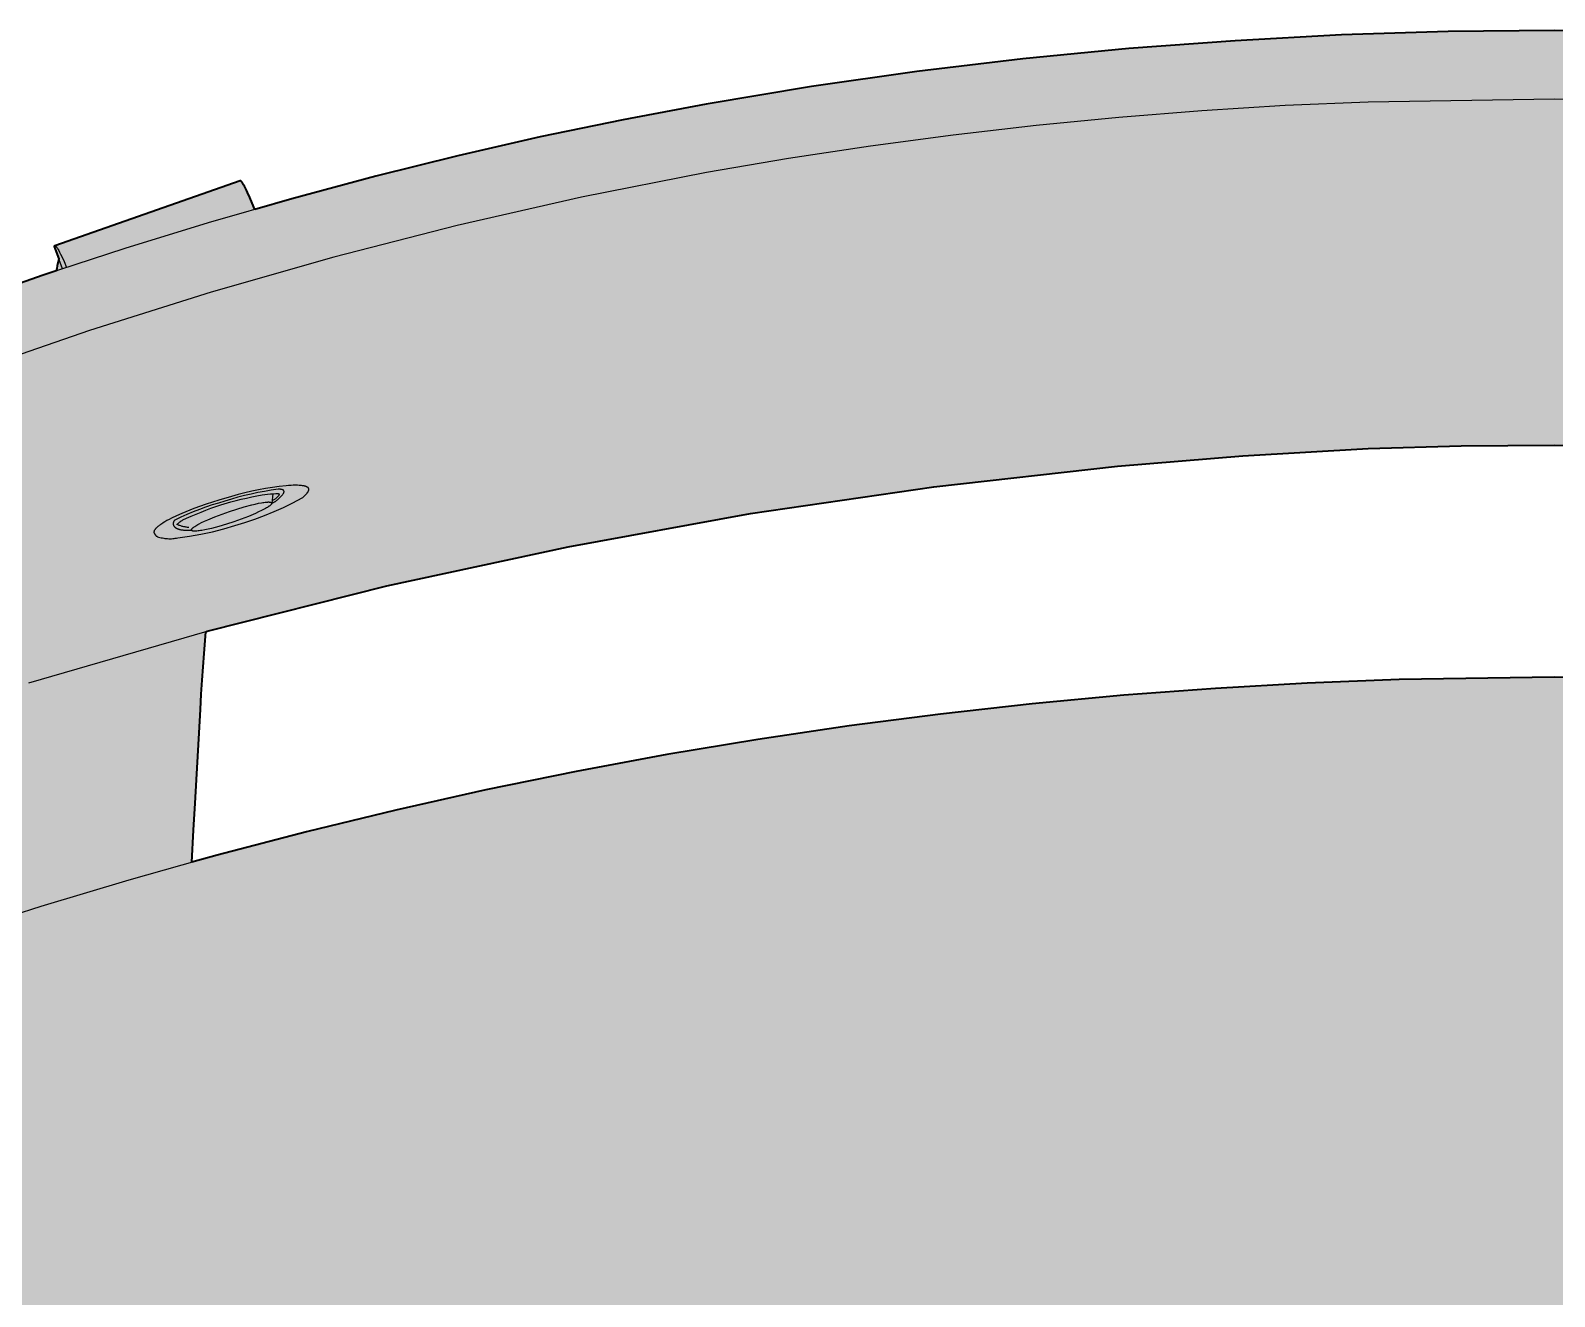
# Model space of a CAD drawing. Header units: millimetres. Extents: x 0 to 1796, y -875 to 809.
# Drawn here: x 260.2 to 407, y -508.7 to -386.8 of the extents above; entities that cross this region are included whole.
import ezdxf

# ---------------------------------------------------------------- set-up
doc = ezdxf.new("R2010")
doc.units = ezdxf.units.MM
doc.layers.add('Blocks', color=7, linetype='Continuous')
doc.layers.add('Blocks$Fill', color=7, linetype='Continuous', true_color=0xffffff)
doc.layers.add('Blocks$Inner', color=7, linetype='Continuous', lineweight=25, true_color=0x007f00)
doc.layers.add('Blocks$Outline', color=7, linetype='Continuous', lineweight=35, true_color=0xff3f3f)

# ---------------------------------------------------------------- blocks, each defined once
blk = doc.blocks.new('Result Dining Chair Top')
at = {"layer": 'Blocks$Fill'}
h = blk.add_hatch(color=256, dxfattribs=at)
h.paths.add_polyline_path([(141.7, 286.19), (141.67, 286.27), (141.63, 286.35), (141.6, 286.42), (141.56, 286.5), (141.52, 286.58), (141.47, 286.65), (141.42, 286.72), (141.38, 286.8), (141.32, 286.87), (141.27, 286.94), (141.22, 287.01), (141.16, 287.08), (141.1, 287.15), (141.04, 287.21), (140.98, 287.28), (140.91, 287.34), (140.83, 287.42), (140.75, 287.5), (140.67, 287.57), (140.59, 287.64), (140.5, 287.7), (140.46, 287.73), (140.42, 287.76), (140.38, 287.79), (140.33, 287.82), (140.29, 287.84), (140.25, 287.87), (140.2, 287.89), (140.16, 287.91), (140.11, 287.94), (140.06, 287.96), (140.01, 287.98), (139.96, 288), (139.91, 288.01), (139.86, 288.03), (139.81, 288.05), (139.76, 288.06), (139.7, 288.07), (139.65, 288.09), (139.6, 288.1), (139.55, 288.11), (139.49, 288.12), (139.44, 288.12), (139.36, 288.15), (139.27, 288.17), (139.18, 288.2), (139.09, 288.22), (139, 288.23), (138.91, 288.25), (138.82, 288.27), (138.73, 288.28), (138.64, 288.29), (138.55, 288.3), (138.46, 288.31), (138.37, 288.31), (138.28, 288.32), (138.19, 288.32), (138.1, 288.32), (125.49, 288.32), (125.38, 288.31), (125.27, 288.31), (125.16, 288.3), (125.05, 288.28), (124.83, 288.26), (124.69, 288.23), (124.62, 288.22), (124.55, 288.21), (124.48, 288.19), (124.41, 288.18), (124.34, 288.16), (124.27, 288.14), (124.2, 288.12), (124.13, 288.09), (124.06, 288.07), (123.99, 288.05), (123.93, 288.02), (123.86, 287.99), (123.79, 287.97), (123.73, 287.94), (123.65, 287.9), (123.57, 287.86), (123.5, 287.82), (123.42, 287.77), (123.33, 287.72), (123.24, 287.66), (123.2, 287.63), (123.16, 287.6), (123.12, 287.57), (123.07, 287.54), (123.02, 287.49), (122.96, 287.44), (122.9, 287.39), (122.85, 287.33), (122.8, 287.28), (122.74, 287.22), (122.69, 287.16), (122.64, 287.1), (122.6, 287.04), (122.55, 286.98), (122.51, 286.92), (122.46, 286.85), (122.42, 286.79), (122.38, 286.72), (122.35, 286.66), (122.26, 286.49), (122.21, 286.4), (122.17, 286.3), (122.13, 286.21), (122.1, 286.12), (122.06, 286.03), (122.04, 285.94), (122.01, 285.84), (121.99, 285.75), (121.97, 285.65), (121.95, 285.56), (121.94, 285.46), (121.92, 285.36), (121.91, 285.27), (121.89, 285.07), (121.88, 284.88), (121.87, 284.7), (121.87, 284.52), (121.87, 284.36), (121.88, 284.26), (122.18, 269.21), (122.18, 269.12), (122.18, 269.03), (122.18, 268.94), (122.18, 268.86), (122.18, 268.77), (122.19, 268.68), (122.2, 268.59), (122.21, 268.5), (122.22, 268.41), (122.23, 268.33), (122.25, 268.24), (122.27, 268.15), (122.28, 268.06), (122.31, 267.97), (122.33, 267.89), (122.35, 267.8), (122.38, 267.72), (122.4, 267.63), (122.43, 267.55), (122.46, 267.46), (122.5, 267.38), (122.53, 267.29), (122.57, 267.21), (122.6, 267.13), (122.64, 267.05), (122.68, 266.97), (122.72, 266.89), (122.77, 266.82), (122.81, 266.74), (122.86, 266.67), (122.9, 266.59), (122.99, 266.47), (126.92, 261.75), (126.96, 261.69), (126.99, 261.65), (127.02, 261.61), (127.05, 261.57), (127.08, 261.53), (127.11, 261.49), (127.14, 261.45), (127.17, 261.42), (127.2, 261.38), (127.24, 261.35), (127.27, 261.32), (127.3, 261.28), (127.34, 261.25), (127.37, 261.22), (127.41, 261.2), (127.44, 261.17), (127.48, 261.15), (127.51, 261.12), (127.55, 261.1), (127.57, 261.09), (127.59, 261.08), (127.6, 261.07), (127.62, 261.06), (127.64, 261.05), (127.66, 261.05), (127.68, 261.04), (127.69, 261.03), (127.74, 261.01), (127.78, 260.98), (127.83, 260.96), (127.87, 260.94), (127.92, 260.91), (127.96, 260.9), (128.01, 260.88), (128.05, 260.86), (128.09, 260.85), (128.13, 260.84), (128.17, 260.82), (128.22, 260.81), (128.26, 260.8), (128.31, 260.79), (128.36, 260.78), (128.41, 260.77), (128.46, 260.76), (128.51, 260.76), (128.56, 260.75), (128.61, 260.75), (128.67, 260.75), (128.92, 260.75), (129.72, 258.11), (128.36, 256.82), (128.02, 256.47), (127.68, 256.1), (127.36, 255.72), (127.05, 255.33), (126.75, 254.93), (126.47, 254.52), (126.19, 254.1), (125.93, 253.68), (123.79, 249.62), (122.66, 247.37), (121.59, 245.14), (120.55, 242.83), (119.49, 240.34), (118.43, 237.68), (117.9, 236.2), (117.69, 235.55), (117.49, 234.9), (117.31, 234.24), (117.14, 233.57), (117, 232.91), (116.86, 232.23), (116.75, 231.56), (116.69, 231.08), (116.65, 230.62), (116.63, 230.4), (116.62, 230.19), (116.61, 229.98), (116.61, 229.77), (116.63, 226.36), (116.64, 226.26), (116.66, 226.17), (116.68, 226.07), (116.7, 225.97), (116.73, 225.88), (116.76, 225.78), (116.79, 225.69), (116.83, 225.6), (116.87, 225.51), (116.91, 225.42), (116.96, 225.33), (117.01, 225.25), (117.06, 225.16), (117.11, 225.08), (117.17, 225), (117.23, 224.92), (117.29, 224.84), (117.36, 224.77), (117.43, 224.7), (117.5, 224.63), (117.58, 224.56), (117.65, 224.49), (117.73, 224.43), (117.81, 224.37), (117.9, 224.31), (117.98, 224.25), (118.03, 224.22), (118.09, 224.19), (118.14, 224.16), (118.19, 224.13), (118.24, 224.11), (118.3, 224.08), (118.35, 224.06), (118.4, 224.03), (118.5, 223.99), (118.6, 223.96), (118.7, 223.92), (118.8, 223.89), (118.88, 223.87), (118.97, 223.85), (119.05, 223.83), (119.13, 223.81), (119.21, 223.8), (119.29, 223.79), (119.37, 223.77), (119.45, 223.76), (119.5, 223.76), (119.56, 223.75), (119.62, 223.75), (119.68, 223.75), (119.73, 223.75), (119.78, 223.75), (119.84, 223.75), (119.89, 223.75), (119.95, 223.76), (120, 223.76), (120.1, 223.78), (120.21, 223.79), (120.31, 223.81), (121.04, 223.95), (121.15, 223.96), (121.25, 223.98), (121.36, 223.99), (121.55, 224), (121.79, 224.02), (122.04, 224.06), (122.31, 224.1), (122.59, 224.15), (123.22, 224.28), (123.91, 224.45), (124.66, 224.64), (125.47, 224.87), (127.26, 225.42), (129.26, 226.07), (138.46, 229.36), (145.08, 207.54), (143.66, 206.76), (142.42, 206.04), (141.19, 205.27), (139.98, 204.47), (138.78, 203.64), (137.6, 202.77), (136.45, 201.86), (135.31, 200.92), (134.19, 199.95), (133.1, 198.95), (132.04, 197.91), (131, 196.84), (129.99, 195.75), (129.01, 194.62), (128.06, 193.47), (127.14, 192.29), (126.25, 191.09), (125.4, 189.86), (124.58, 188.61), (123.79, 187.35), (123.05, 186.06), (122.33, 184.75), (121.66, 183.43), (121.03, 182.1), (120.43, 180.75), (119.87, 179.39), (119.35, 178.02), (118.87, 176.64), (118.42, 175.26), (118.02, 173.87), (117.65, 172.48), (117.32, 171.09), (113.44, 153.16), (112.37, 147), (111.49, 140.8), (110.81, 134.58), (105.6, 74.83), (104.37, 47.11), (102.79, -79.86), (103.38, -100.13), (104.08, -125.7), (104.16, -126.67), (104.44, -129.34), (104.68, -131.02), (104.96, -132.7), (105.29, -134.38), (105.57, -135.59), (105.89, -136.8), (106.25, -138), (106.65, -139.18), (107.1, -140.35), (107.58, -141.5), (108.1, -142.63), (108.67, -143.75), (109.24, -144.75), (109.84, -145.75), (110.48, -146.72), (111.16, -147.67), (111.86, -148.61), (112.6, -149.52), (113.37, -150.41), (114.17, -151.27), (115, -152.1), (115.86, -152.91), (116.74, -153.68), (117.64, -154.43), (118.57, -155.14), (119.52, -155.82), (120.49, -156.46), (121.47, -157.07), (122.53, -157.7), (122.73, -157.82), (122.83, -157.87), (122.94, -157.92), (123.04, -157.97), (123.15, -158.01), (124.18, -158.54), (125.22, -159.05), (126.28, -159.54), (127.35, -160), (128.43, -160.43), (129.51, -160.84), (130.61, -161.23), (131.71, -161.59), (136.32, -162.98), (140.96, -164.21), (145.65, -165.3), (150.36, -166.24), (155.11, -167.03), (173.81, -169.67), (193.89, -172.08), (224.53, -174.99), (255.25, -177.07), (303.54, -179.08), (304.73, -179.1), (331.35, -179.44), (351.18, -179.23), (359.17, -179.08), (427.96, -175.77), (458.62, -173.14), (488.9, -169.67), (507.6, -167.03), (512.34, -166.24), (517.06, -165.3), (521.74, -164.21), (526.39, -162.98), (531, -161.59), (532.1, -161.23), (533.19, -160.84), (534.28, -160.43), (535.36, -160), (536.43, -159.54), (537.48, -159.05), (538.53, -158.54), (539.56, -158.01), (539.67, -157.97), (539.77, -157.92), (539.88, -157.87), (539.98, -157.82), (540.18, -157.7), (540.38, -157.59), (542.22, -156.46), (543.19, -155.82), (544.14, -155.14), (545.06, -154.43), (545.97, -153.68), (546.85, -152.91), (547.71, -152.1), (548.54, -151.27), (549.34, -150.41), (550.11, -149.52), (550.85, -148.61), (551.55, -147.67), (552.23, -146.72), (552.87, -145.75), (553.47, -144.75), (554.04, -143.75), (554.6, -142.63), (555.13, -141.5), (555.61, -140.35), (556.06, -139.18), (556.46, -138), (556.82, -136.8), (557.14, -135.59), (557.42, -134.38), (557.75, -132.7), (558.03, -131.02), (558.26, -129.34), (558.46, -127.63), (558.63, -125.7), (558.68, -124.74), (559.92, -79.86), (558.34, 47.11), (557.11, 74.83), (555.08, 100.81), (551.22, 140.8), (550.34, 147), (549.27, 153.16), (548.01, 159.29), (545.06, 172.48), (544.69, 173.87), (544.29, 175.26), (543.84, 176.64), (543.36, 178.02), (542.84, 179.39), (542.28, 180.75), (541.68, 182.1), (541.05, 183.43), (540.37, 184.75), (539.66, 186.06), (538.91, 187.35), (538.13, 188.61), (537.31, 189.86), (536.46, 191.09), (535.57, 192.29), (534.65, 193.47), (533.7, 194.62), (532.72, 195.75), (531.71, 196.84), (530.67, 197.91), (529.61, 198.95), (528.51, 199.95), (527.4, 200.92), (526.26, 201.86), (525.1, 202.77), (523.93, 203.64), (522.73, 204.47), (521.52, 205.27), (520.29, 206.04), (519.05, 206.76), (517.61, 207.55), (524.25, 229.36), (535.45, 225.42), (537.24, 224.87), (538.05, 224.64), (538.8, 224.45), (539.49, 224.28), (540.11, 224.15), (540.4, 224.1), (540.67, 224.06), (540.92, 224.02), (541.16, 224), (541.27, 223.99), (541.35, 223.99), (541.56, 223.96), (541.67, 223.95), (541.77, 223.93), (542.5, 223.79), (542.6, 223.78), (542.71, 223.76), (542.76, 223.76), (542.82, 223.75), (542.87, 223.75), (542.92, 223.75), (542.98, 223.75), (543.03, 223.75), (543.09, 223.75), (543.15, 223.75), (543.2, 223.76), (543.26, 223.76), (543.34, 223.77), (543.42, 223.79), (543.5, 223.8), (543.58, 223.81), (543.66, 223.83), (543.74, 223.85), (543.83, 223.87), (543.91, 223.89), (544.01, 223.92), (544.11, 223.96), (544.21, 223.99), (544.31, 224.03), (544.36, 224.06), (544.41, 224.08), (544.46, 224.11), (544.52, 224.13), (544.57, 224.16), (544.62, 224.19), (544.67, 224.22), (544.73, 224.25), (544.81, 224.31), (544.89, 224.37), (544.98, 224.43), (545.06, 224.49), (545.13, 224.56), (545.21, 224.63), (545.28, 224.7), (545.35, 224.77), (545.41, 224.84), (545.48, 224.92), (545.54, 225), (545.59, 225.08), (545.65, 225.16), (545.7, 225.25), (545.75, 225.33), (545.79, 225.42), (545.84, 225.51), (545.88, 225.6), (545.91, 225.69), (545.95, 225.78), (545.98, 225.88), (546, 225.97), (546.03, 226.07), (546.05, 226.17), (546.06, 226.26), (546.08, 226.36), (546.1, 229.77), (546.1, 229.98), (546.09, 230.19), (546.08, 230.4), (546.06, 230.62), (546.02, 231.08), (545.96, 231.56), (545.84, 232.23), (545.71, 232.91), (545.56, 233.57), (545.4, 234.24), (545.22, 234.9), (545.02, 235.55), (544.81, 236.2), (544.28, 237.68), (543.95, 238.54), (542.16, 242.83), (541.12, 245.14), (540.04, 247.37), (538.91, 249.62), (536.78, 253.68), (536.52, 254.1), (536.24, 254.52), (535.96, 254.93), (535.66, 255.33), (535.35, 255.72), (535.02, 256.1), (534.69, 256.47), (534.35, 256.82), (533.43, 257.71), (532.99, 258.11), (533.79, 260.75), (534.09, 260.75), (534.15, 260.75), (534.2, 260.76), (534.25, 260.76), (534.3, 260.77), (534.35, 260.78), (534.4, 260.79), (534.45, 260.8), (534.49, 260.81), (534.54, 260.82), (534.58, 260.84), (534.62, 260.85), (534.66, 260.86), (534.7, 260.88), (534.74, 260.9), (534.79, 260.91), (534.84, 260.94), (534.88, 260.96), (534.93, 260.98), (534.97, 261.01), (535.01, 261.03), (535.03, 261.04), (535.05, 261.05), (535.07, 261.05), (535.09, 261.06), (535.1, 261.07), (535.12, 261.08), (535.14, 261.09), (535.16, 261.1), (535.19, 261.12), (535.23, 261.15), (535.27, 261.17), (535.3, 261.2), (535.34, 261.22), (535.37, 261.25), (535.4, 261.28), (535.44, 261.32), (535.47, 261.35), (535.5, 261.38), (535.54, 261.42), (535.57, 261.45), (535.6, 261.49), (535.63, 261.53), (535.66, 261.57), (535.69, 261.61), (535.72, 261.65), (535.75, 261.69), (535.77, 261.73), (535.79, 261.75), (539.72, 266.47), (539.8, 266.59), (539.85, 266.67), (539.9, 266.74), (539.94, 266.82), (539.98, 266.89), (540.03, 266.97), (540.07, 267.05), (540.11, 267.13), (540.14, 267.21), (540.18, 267.29), (540.21, 267.38), (540.24, 267.46), (540.28, 267.55), (540.3, 267.63), (540.33, 267.72), (540.36, 267.8), (540.38, 267.89), (540.4, 267.97), (540.42, 268.06), (540.44, 268.15), (540.46, 268.24), (540.48, 268.33), (540.49, 268.41), (540.5, 268.5), (540.51, 268.59), (540.52, 268.68), (540.52, 268.77), (540.53, 268.86), (540.53, 268.94), (540.53, 269.03), (540.53, 269.12), (540.53, 269.21), (540.83, 284.21), (540.83, 284.3), (540.84, 284.36), (540.83, 284.7), (540.83, 284.88), (540.82, 285.07), (540.8, 285.27), (540.79, 285.36), (540.77, 285.46), (540.76, 285.56), (540.74, 285.65), (540.72, 285.75), (540.7, 285.84), (540.67, 285.94), (540.64, 286.03), (540.61, 286.12), (540.58, 286.21), (540.54, 286.3), (540.5, 286.4), (540.45, 286.49), (540.36, 286.66), (540.33, 286.72), (540.29, 286.79), (540.25, 286.85), (540.2, 286.92), (540.16, 286.98), (540.11, 287.04), (540.06, 287.1), (540.02, 287.16), (539.96, 287.22), (539.91, 287.28), (539.86, 287.33), (539.81, 287.39), (539.75, 287.44), (539.69, 287.49), (539.63, 287.54), (539.59, 287.57), (539.55, 287.6), (539.51, 287.63), (539.47, 287.66), (539.38, 287.72), (539.29, 287.77), (539.21, 287.82), (539.14, 287.86), (539.06, 287.9), (538.98, 287.94), (538.91, 287.97), (538.85, 287.99), (538.78, 288.02), (538.71, 288.05), (538.65, 288.07), (538.58, 288.09), (538.51, 288.12), (538.44, 288.14), (538.37, 288.16), (538.3, 288.18), (538.23, 288.19), (538.16, 288.21), (538.09, 288.22), (538.02, 288.23), (537.88, 288.26), (537.65, 288.28), (537.55, 288.3), (537.44, 288.31), (537.33, 288.31), (537.22, 288.32), (537.11, 288.32), (524.52, 288.32), (524.43, 288.32), (524.34, 288.31), (524.25, 288.31), (524.16, 288.3), (524.07, 288.29), (523.98, 288.28), (523.89, 288.27), (523.8, 288.25), (523.71, 288.23), (523.62, 288.22), (523.53, 288.2), (523.44, 288.17), (523.35, 288.15), (523.27, 288.12), (523.21, 288.12), (523.16, 288.11), (523.11, 288.1), (523.06, 288.09), (523.01, 288.07), (522.95, 288.06), (522.9, 288.05), (522.85, 288.03), (522.8, 288.01), (522.75, 288), (522.7, 287.98), (522.65, 287.96), (522.6, 287.94), (522.55, 287.91), (522.51, 287.89), (522.46, 287.87), (522.42, 287.84), (522.37, 287.82), (522.33, 287.79), (522.29, 287.76), (522.25, 287.73), (522.21, 287.7), (522.12, 287.64), (522.04, 287.57), (521.96, 287.5), (521.88, 287.42), (521.79, 287.34), (521.73, 287.28), (521.67, 287.21), (521.61, 287.15), (521.55, 287.08), (521.49, 287.01), (521.44, 286.94), (521.39, 286.87), (521.33, 286.8), (521.28, 286.72), (521.24, 286.65), (521.19, 286.58), (521.15, 286.5), (521.11, 286.42), (521.07, 286.35), (521.04, 286.27), (521.02, 286.23), (521.01, 286.19), (520.98, 286.11), (520.96, 286.06), (520.94, 286.02), (520.92, 285.97), (520.91, 285.92), (520.89, 285.88), (520.87, 285.79), (520.85, 285.7), (520.83, 285.61), (520.71, 284.93), (520.68, 284.73), (520.67, 284.66), (519.83, 273.58), (519.83, 273.28), (519.82, 269.71), (518.99, 267.78), (515.38, 269.69), (513.09, 270.82), (510.77, 271.88), (508.43, 272.89), (500.67, 276.09), (492.86, 279.14), (484.99, 282.05), (484.92, 282.07), (484.8, 282.55), (484.76, 282.69), (484.72, 282.82), (484.68, 282.94), (484.66, 283), (484.63, 283.05), (484.61, 283.1), (484.59, 283.15), (484.57, 283.19), (484.55, 283.23), (484.53, 283.27), (484.52, 283.29), (484.51, 283.3), (484.5, 283.32), (484.49, 283.34), (484.48, 283.35), (484.46, 283.37), (484.45, 283.38), (484.44, 283.39), (484.43, 283.4), (484.42, 283.41), (484.42, 283.42), (484.41, 283.42), (484.41, 283.43), (484.4, 283.43), (484.4, 283.44), (484.39, 283.44), (484.38, 283.45), (484.38, 283.45), (484.37, 283.45), (484.37, 283.46), (484.36, 283.46), (484.36, 283.46), (484.35, 283.47), (484.35, 283.47), (484.34, 283.47), (484.34, 283.47), (484.33, 283.48), (484.33, 283.48), (484.32, 283.48), (484.32, 283.48), (484.31, 283.48), (484.3, 283.48), (484.3, 283.48), (484.29, 283.49), (484.29, 283.49), (484.29, 283.49), (484.28, 283.49), (484.28, 283.49), (484.28, 283.49), (484.28, 283.49), (484.27, 283.49), (484.27, 283.49), (484.27, 283.49), (484.26, 283.49), (484.26, 283.49), (484.26, 283.49), (484.25, 283.49), (482.25, 283.48), (481.26, 283.35), (475.71, 285.25), (475.46, 286.41), (475.89, 287.6), (475.89, 287.6), (475.89, 287.61), (475.89, 287.62), (475.89, 287.62), (475.88, 287.63), (475.88, 287.64), (475.88, 287.64), (475.88, 287.65), (475.88, 287.65), (475.88, 287.65), (475.88, 287.65), (475.88, 287.66), (475.87, 287.66), (475.87, 287.66), (475.87, 287.66), (475.87, 287.67), (475.87, 287.67), (475.87, 287.67), (475.87, 287.67), (475.87, 287.67), (475.86, 287.68), (475.86, 287.68), (475.86, 287.68), (475.86, 287.68), (475.86, 287.68), (475.86, 287.68), (475.85, 287.68), (475.85, 287.69), (475.85, 287.69), (475.85, 287.69), (475.85, 287.69), (475.85, 287.69), (475.84, 287.69), (475.84, 287.69), (475.84, 287.69), (475.84, 287.69), (457.98, 293.94), (457.98, 293.94), (457.97, 293.95), (457.97, 293.95), (457.97, 293.95), (457.97, 293.95), (457.97, 293.95), (457.96, 293.95), (457.96, 293.95), (457.96, 293.94), (457.96, 293.94), (457.96, 293.94), (457.95, 293.94), (457.95, 293.94), (457.95, 293.94), (457.95, 293.94), (457.94, 293.94), (457.94, 293.94), (457.94, 293.94), (457.94, 293.94), (457.93, 293.94), (457.93, 293.93), (457.93, 293.93), (457.93, 293.93), (457.92, 293.93), (457.92, 293.93), (457.92, 293.93), (457.91, 293.92), (457.91, 293.92), (457.9, 293.91), (457.9, 293.91), (457.89, 293.9), (457.88, 293.9), (457.88, 293.89), (457.87, 293.88), (457.86, 293.88), (457.85, 293.86), (457.84, 293.85), (457.82, 293.83), (457.81, 293.81), (457.79, 293.79), (457.76, 293.74), (457.72, 293.69), (457.69, 293.63), (457.65, 293.56), (457.56, 293.41), (457.47, 293.23), (457.37, 293.04), (457.27, 292.82), (457.05, 292.33), (456.82, 291.79), (456.58, 291.19), (444.91, 294.38), (437.01, 296.34), (429.07, 298.16), (421.09, 299.82), (413.09, 301.33), (402.95, 303.02), (392.78, 304.47), (382.58, 305.69), (372.36, 306.68), (362.13, 307.44), (351.88, 307.99), (341.62, 308.31), (331.35, 308.42), (321.09, 308.31), (310.83, 307.99), (300.58, 307.44), (290.34, 306.68), (280.12, 305.69), (269.93, 304.47), (259.76, 303.02), (249.62, 301.33), (241.62, 299.82), (233.64, 298.16), (225.7, 296.34), (217.8, 294.38), (209.7, 292.21), (206.13, 291.19), (205.66, 292.33), (205.44, 292.82), (205.34, 293.04), (205.24, 293.23), (205.15, 293.41), (205.06, 293.56), (205.02, 293.63), (204.99, 293.69), (204.95, 293.74), (204.92, 293.79), (204.9, 293.81), (204.89, 293.83), (204.87, 293.85), (204.86, 293.86), (204.85, 293.88), (204.84, 293.88), (204.83, 293.89), (204.83, 293.9), (204.82, 293.9), (204.81, 293.91), (204.81, 293.91), (204.8, 293.92), (204.8, 293.92), (204.79, 293.93), (204.79, 293.93), (204.79, 293.93), (204.78, 293.93), (204.78, 293.93), (204.78, 293.93), (204.77, 293.94), (204.77, 293.94), (204.77, 293.94), (204.77, 293.94), (204.76, 293.94), (204.76, 293.94), (204.76, 293.94), (204.76, 293.94), (204.76, 293.94), (204.75, 293.94), (204.75, 293.94), (204.75, 293.94), (204.75, 293.95), (204.74, 293.95), (204.74, 293.95), (204.74, 293.95), (204.74, 293.95), (204.74, 293.95), (204.73, 293.95), (204.73, 293.94), (204.73, 293.94), (186.87, 287.69), (186.87, 287.69), (186.87, 287.69), (186.86, 287.69), (186.86, 287.69), (186.86, 287.69), (186.86, 287.69), (186.86, 287.69), (186.86, 287.69), (186.85, 287.68), (186.85, 287.68), (186.85, 287.68), (186.85, 287.68), (186.85, 287.68), (186.85, 287.68), (186.84, 287.68), (186.84, 287.67), (186.84, 287.67), (186.84, 287.67), (186.84, 287.67), (186.84, 287.67), (186.84, 287.66), (186.84, 287.66), (186.83, 287.66), (186.83, 287.66), (186.83, 287.65), (186.83, 287.65), (186.83, 287.65), (186.83, 287.65), (186.83, 287.64), (186.83, 287.64), (186.82, 287.63), (186.82, 287.62), (186.82, 287.62), (186.82, 287.61), (186.82, 287.6), (186.82, 287.6), (187.25, 286.41), (187, 285.26), (181.44, 283.35), (180.46, 283.48), (178.46, 283.49), (178.45, 283.49), (178.45, 283.49), (178.44, 283.49), (178.44, 283.49), (178.44, 283.49), (178.44, 283.49), (178.43, 283.49), (178.43, 283.49), (178.43, 283.49), (178.43, 283.49), (178.42, 283.49), (178.42, 283.49), (178.41, 283.49), (178.41, 283.48), (178.4, 283.48), (178.4, 283.48), (178.39, 283.48), (178.39, 283.48), (178.38, 283.48), (178.38, 283.48), (178.37, 283.47), (178.37, 283.47), (178.36, 283.47), (178.36, 283.47), (178.35, 283.46), (178.35, 283.46), (178.34, 283.46), (178.33, 283.45), (178.33, 283.45), (178.32, 283.45), (178.32, 283.44), (178.31, 283.44), (178.31, 283.43), (178.3, 283.43), (178.3, 283.42), (178.29, 283.42), (178.29, 283.41), (178.28, 283.4), (178.27, 283.39), (178.25, 283.38), (178.24, 283.37), (178.23, 283.35), (178.22, 283.34), (178.21, 283.32), (178.2, 283.3), (178.19, 283.29), (178.18, 283.27), (178.16, 283.23), (178.14, 283.19), (178.12, 283.15), (178.1, 283.1), (178.07, 283.05), (178.05, 283), (178.03, 282.94), (177.99, 282.82), (177.95, 282.69), (177.91, 282.55), (177.86, 282.39), (177.79, 282.07), (169.85, 279.14), (162.03, 276.09), (154.28, 272.89), (151.94, 271.88), (149.62, 270.82), (147.33, 269.69), (145.07, 268.52), (143.72, 267.78), (142.88, 269.71), (142.88, 273.43), (142.87, 273.58), (142.04, 284.66), (142, 284.93), (141.88, 285.61), (141.86, 285.7), (141.84, 285.79), (141.81, 285.88), (141.8, 285.92), (141.79, 285.97), (141.77, 286.02), (141.75, 286.06), (141.73, 286.11), (141.71, 286.16)], flags=0)
h.paths.add_polyline_path([(489.61, 241.9), (505.45, 236.36), (497.16, 217.11), (491.43, 219.3)], flags=0)
h.paths.add_polyline_path([(173.1, 241.9), (171.28, 219.3), (165.55, 217.11), (157.26, 236.36)], flags=0)
h.paths.add_polyline_path([(201.41, 250.5), (218.87, 254.91), (236.34, 258.69), (253.91, 261.88), (271.56, 264.46), (289.26, 266.44), (301.31, 267.43), (313.39, 268.15), (322.37, 268.4), (331.35, 268.48), (340.34, 268.4), (349.32, 268.15), (361.39, 267.43), (373.45, 266.44), (391.15, 264.46), (408.8, 261.88), (426.37, 258.69), (443.84, 254.91), (461.17, 250.54), (461.3, 250.5), (461.77, 243.76), (462.64, 228.29), (451.6, 231.23), (442.97, 233.32), (434.3, 235.26), (425.6, 237.04), (416.87, 238.66), (408.1, 240.12), (399.31, 241.43), (390.51, 242.57), (381.69, 243.56), (372.85, 244.38), (364.02, 245.04), (355.18, 245.55), (346.34, 245.89), (331.35, 246.11), (316.37, 245.89), (307.53, 245.55), (298.69, 245.04), (289.85, 244.38), (281.02, 243.56), (272.2, 242.57), (263.39, 241.43), (254.61, 240.12), (245.84, 238.66), (237.11, 237.04), (228.4, 235.26), (219.74, 233.32), (211.11, 231.23), (202.53, 228.98), (200.06, 228.29), (200.97, 244.47)], flags=0)
at = {"layer": 'Blocks$Inner'}
for points in [[(341.62, 308.31), (331.35, 308.42), (321.09, 308.31), (310.83, 307.99), (300.58, 307.44), (290.34, 306.68), (280.12, 305.69), (269.93, 304.47), (259.76, 303.02), (249.62, 301.33), (241.62, 299.82), (233.64, 298.16), (225.7, 296.34), (217.8, 294.38), (209.7, 292.21), (201.64, 289.9), (193.62, 287.43), (185.65, 284.81), (177.72, 282.05)], [(184.38, 245.58), (201.54, 250.54), (218.87, 254.91), (236.34, 258.69), (253.91, 261.88), (271.56, 264.46), (289.26, 266.44), (301.31, 267.43), (313.39, 268.15), (322.37, 268.4), (331.35, 268.48), (340.34, 268.4)], [(349.31, 301.53), (331.35, 301.79), (313.4, 301.53), (305.39, 301.18), (297.38, 300.69), (289.38, 300.05), (281.4, 299.27), (273.42, 298.35), (265.47, 297.29), (257.54, 296.08), (249.64, 294.73), (237.61, 292.35), (225.64, 289.64), (213.74, 286.59), (201.92, 283.22), (190.2, 279.51), (178.59, 275.49)], [(206.13, 291.19), (205.89, 291.79), (205.66, 292.33), (205.44, 292.82), (205.34, 293.04), (205.24, 293.23), (205.15, 293.41), (205.06, 293.56), (205.02, 293.63), (204.99, 293.69), (204.95, 293.74), (204.92, 293.79), (204.9, 293.81), (204.89, 293.83), (204.87, 293.85), (204.86, 293.86), (204.85, 293.88), (204.84, 293.88), (204.83, 293.89), (204.83, 293.9), (204.82, 293.9), (204.81, 293.91), (204.81, 293.91), (204.8, 293.92), (204.8, 293.92), (204.79, 293.93), (204.79, 293.93), (204.79, 293.93), (204.78, 293.93), (204.78, 293.93), (204.78, 293.93), (204.77, 293.94), (204.77, 293.94), (204.77, 293.94), (204.77, 293.94), (204.76, 293.94), (204.76, 293.94), (204.76, 293.94), (204.76, 293.94), (204.76, 293.94), (204.75, 293.94), (204.75, 293.94), (204.75, 293.94), (204.75, 293.95), (204.74, 293.95), (204.74, 293.95), (204.74, 293.95), (204.74, 293.95), (204.74, 293.95), (204.73, 293.95), (204.73, 293.94), (204.73, 293.94), (186.87, 287.69)], [(187.6, 285.47), (186.82, 287.6), (186.82, 287.6), (186.82, 287.61), (186.82, 287.62), (186.82, 287.62), (186.82, 287.63), (186.83, 287.64), (186.83, 287.64), (186.83, 287.65), (186.83, 287.65), (186.83, 287.65), (186.83, 287.65), (186.83, 287.66), (186.83, 287.66), (186.84, 287.66), (186.84, 287.66), (186.84, 287.67), (186.84, 287.67), (186.84, 287.67), (186.84, 287.67), (186.84, 287.67), (186.84, 287.68), (186.85, 287.68), (186.85, 287.68), (186.85, 287.68), (186.85, 287.68), (186.85, 287.68), (186.85, 287.68), (186.86, 287.69), (186.86, 287.69), (186.86, 287.69), (186.86, 287.69), (186.86, 287.69), (186.86, 287.69), (186.87, 287.69), (186.87, 287.69), (186.87, 287.69), (186.87, 287.69), (186.87, 287.69), (186.88, 287.69), (186.88, 287.69), (186.88, 287.69), (186.88, 287.69), (186.88, 287.69), (186.89, 287.69), (186.89, 287.69), (186.89, 287.69), (186.89, 287.69), (186.9, 287.69), (186.9, 287.69), (186.9, 287.69), (186.9, 287.69), (186.91, 287.69), (186.91, 287.69), (186.91, 287.69), (186.91, 287.68), (186.92, 287.68), (186.92, 287.68), (186.92, 287.68), (186.92, 287.68), (186.93, 287.68), (186.93, 287.67), (186.94, 287.67), (186.94, 287.67), (186.95, 287.66), (186.95, 287.66), (186.96, 287.65), (186.97, 287.64), (186.97, 287.64), (186.98, 287.63), (186.99, 287.62), (187.01, 287.6), (187.02, 287.58), (187.04, 287.56), (187.05, 287.54), (187.09, 287.49), (187.12, 287.44), (187.16, 287.37), (187.2, 287.31), (187.25, 287.23), (187.34, 287.06), (187.43, 286.87), (187.54, 286.65), (187.76, 286.16), (188, 285.6)], [(187, 285.25), (187.06, 285.5), (187.11, 285.74), (187.25, 286.41)], [(198.73, 259.53), (199.84, 259.69), (200.95, 259.89), (202.06, 260.13), (203.15, 260.41), (204.23, 260.72), (205.19, 261.01), (206.14, 261.33), (207.08, 261.69), (208, 262.07), (208.91, 262.48), (209.81, 262.92), (210.7, 263.39), (210.76, 263.44), (210.86, 263.52), (210.91, 263.57), (210.97, 263.63), (211.03, 263.68), (211.09, 263.75), (211.12, 263.78), (211.15, 263.81), (211.17, 263.84), (211.2, 263.88), (211.22, 263.91), (211.23, 263.93), (211.25, 263.94), (211.26, 263.96), (211.27, 263.98), (211.28, 263.99), (211.29, 264.01), (211.29, 264.03), (211.3, 264.04), (211.31, 264.06), (211.32, 264.08), (211.32, 264.09), (211.33, 264.1), (211.33, 264.11), (211.33, 264.12), (211.33, 264.12), (211.34, 264.13), (211.34, 264.14), (211.34, 264.15), (211.34, 264.15), (211.34, 264.16), (211.34, 264.17), (211.34, 264.18), (211.34, 264.19), (211.35, 264.19), (211.35, 264.2), (211.35, 264.21), (211.35, 264.22), (211.35, 264.22), (211.34, 264.23), (211.34, 264.24), (211.34, 264.24), (211.34, 264.25), (211.34, 264.26), (211.34, 264.26), (211.34, 264.27), (211.34, 264.27), (211.34, 264.27), (211.34, 264.28), (211.33, 264.28), (211.33, 264.28), (211.33, 264.29), (211.33, 264.29), (211.33, 264.29), (211.33, 264.3), (211.33, 264.3), (211.32, 264.31), (211.32, 264.31), (211.31, 264.32), (211.31, 264.33), (211.31, 264.33), (211.3, 264.34), (211.3, 264.35), (211.29, 264.35), (211.29, 264.36), (211.28, 264.36), (211.28, 264.37), (211.27, 264.38), (211.26, 264.38), (211.26, 264.39), (211.25, 264.39), (211.24, 264.4), (211.23, 264.41), (211.23, 264.41), (211.22, 264.42), (211.21, 264.42), (211.2, 264.43), (211.19, 264.43), (211.19, 264.44), (211.18, 264.44), (211.16, 264.45), (211.14, 264.46), (211.12, 264.47), (211.09, 264.48), (211.07, 264.49), (211.05, 264.5), (211.02, 264.51), (211, 264.51), (210.97, 264.52), (210.94, 264.53), (210.91, 264.54), (210.85, 264.55), (210.79, 264.56), (210.72, 264.57), (210.65, 264.58), (210.58, 264.59), (210.5, 264.6), (210.42, 264.6), (210.24, 264.61), (210.05, 264.61), (209.85, 264.61), (209.63, 264.6), (209.4, 264.59), (209.16, 264.57), (208.49, 264.49), (207.83, 264.4), (207.16, 264.29), (206.5, 264.17), (205.84, 264.03), (205.18, 263.88), (204.53, 263.72), (203.88, 263.54), (202.67, 263.19), (201.47, 262.8), (200.28, 262.37), (199.11, 261.9), (198.6, 261.67), (198.11, 261.43), (197.88, 261.31), (197.67, 261.2), (197.48, 261.09), (197.3, 260.98), (197.14, 260.87), (197.06, 260.82), (196.99, 260.77), (196.92, 260.72), (196.86, 260.67), (196.8, 260.63), (196.74, 260.58), (196.69, 260.53), (196.64, 260.49), (196.62, 260.47), (196.6, 260.45), (196.58, 260.42), (196.56, 260.4), (196.55, 260.38), (196.53, 260.36), (196.51, 260.34), (196.5, 260.32), (196.49, 260.3), (196.48, 260.28), (196.47, 260.27), (196.46, 260.26), (196.46, 260.25), (196.45, 260.24), (196.45, 260.24), (196.45, 260.23), (196.44, 260.22), (196.44, 260.21), (196.43, 260.2), (196.43, 260.19), (196.43, 260.18), (196.43, 260.17), (196.42, 260.16), (196.42, 260.16), (196.42, 260.15), (196.42, 260.14), (196.42, 260.13), (196.42, 260.12), (196.42, 260.11), (196.42, 260.11), (196.42, 260.1), (196.42, 260.1), (196.42, 260.09), (196.42, 260.09), (196.42, 260.09), (196.42, 260.08), (196.42, 260.08), (196.42, 260.07), (196.42, 260.07), (196.42, 260.07), (196.42, 260.06), (196.42, 260.06), (196.42, 260.05), (196.42, 260.05), (196.42, 260.05), (196.42, 260.04), (196.43, 260.04), (196.43, 260.04), (196.43, 260.03), (196.43, 260.03), (196.43, 260.03), (196.43, 260.02), (196.43, 260.02), (196.44, 260.01), (196.44, 260.01), (196.44, 260.01), (196.44, 260), (196.44, 260), (196.44, 260), (196.45, 259.99), (196.45, 259.99), (196.45, 259.99), (196.45, 259.98), (196.46, 259.97), (196.5, 259.93), (196.5, 259.92), (196.51, 259.91), (196.51, 259.91), (196.51, 259.91), (196.51, 259.9), (196.51, 259.9), (196.52, 259.9), (196.52, 259.9), (196.52, 259.89), (196.52, 259.89), (196.52, 259.88), (196.53, 259.87), (196.53, 259.86), (196.54, 259.85), (196.54, 259.84), (196.55, 259.83), (196.55, 259.82), (196.56, 259.82), (196.57, 259.81), (196.57, 259.8), (196.58, 259.79), (196.59, 259.78), (196.59, 259.77), (196.6, 259.77), (196.61, 259.76), (196.61, 259.75), (196.62, 259.74), (196.63, 259.74), (196.64, 259.73), (196.65, 259.72), (196.65, 259.72), (196.66, 259.71), (196.67, 259.7), (196.68, 259.7), (196.69, 259.69), (196.7, 259.69), (196.72, 259.67), (196.74, 259.66), (196.75, 259.65), (196.87, 259.62), (196.99, 259.58), (197.11, 259.55), (197.24, 259.53), (197.36, 259.51), (197.48, 259.49), (197.61, 259.48), (197.73, 259.47), (197.86, 259.46), (197.98, 259.46), (198.11, 259.46), (198.23, 259.47), (198.36, 259.48), (198.48, 259.5), (198.6, 259.51), (198.73, 259.54)], [(207.87, 263.77), (207.78, 262.9), (207.8, 262.91), (207.81, 262.91), (207.83, 262.92), (207.85, 262.92), (207.86, 262.93), (207.88, 262.94), (207.9, 262.94), (207.92, 262.95), (207.93, 262.96), (207.95, 262.96), (207.99, 262.98), (208.02, 263), (208.05, 263.02), (208.09, 263.04), (208.12, 263.06), (208.16, 263.09), (208.19, 263.11), (208.23, 263.14), (208.26, 263.16), (208.33, 263.22), (208.39, 263.27), (208.46, 263.33), (208.52, 263.39), (208.58, 263.45), (208.63, 263.5), (208.68, 263.56), (208.73, 263.61), (208.77, 263.66), (208.81, 263.7), (208.84, 263.74), (208.87, 263.78), (208.88, 263.8), (208.89, 263.81), (208.9, 263.83), (208.91, 263.84), (208.92, 263.86), (208.93, 263.87), (208.94, 263.88), (208.94, 263.9), (208.94, 263.9), (208.95, 263.91), (208.95, 263.91), (208.95, 263.92), (208.95, 263.93), (208.95, 263.93), (208.96, 263.94), (208.96, 263.94), (208.96, 263.95), (208.96, 263.95), (208.96, 263.96), (208.96, 263.96), (208.96, 263.96), (208.96, 263.97), (208.96, 263.97), (208.96, 263.98), (208.96, 263.98), (208.96, 263.99), (208.96, 263.99), (208.96, 263.99), (208.96, 264), (208.96, 264), (208.96, 264.01), (208.96, 264.01), (208.96, 264.01), (208.96, 264.02), (208.96, 264.02), (208.96, 264.03), (208.96, 264.03), (208.96, 264.03), (208.95, 264.04), (208.95, 264.05), (208.95, 264.06), (208.94, 264.06), (208.94, 264.07), (208.94, 264.07), (208.94, 264.08), (208.94, 264.08), (208.93, 264.09), (208.93, 264.09), (208.93, 264.09), (208.93, 264.1), (208.92, 264.1), (208.92, 264.1), (208.92, 264.11), (208.92, 264.11), (208.91, 264.12), (208.91, 264.12), (208.91, 264.12), (208.9, 264.13), (208.9, 264.13), (208.89, 264.13), (208.89, 264.14), (208.88, 264.14), (208.88, 264.14), (208.87, 264.15), (208.87, 264.15), (208.86, 264.15), (208.86, 264.16), (208.85, 264.16), (208.84, 264.16), (208.84, 264.17), (208.83, 264.17), (208.82, 264.17), (208.81, 264.18), (208.81, 264.18), (208.8, 264.18), (208.79, 264.19), (208.78, 264.19), (208.76, 264.19), (208.74, 264.2), (208.72, 264.2), (208.69, 264.21), (208.66, 264.21), (208.64, 264.21), (208.6, 264.22), (208.57, 264.22), (208.54, 264.22), (208.46, 264.23), (208.38, 264.23), (207.73, 264.13), (207.08, 264.02), (206.43, 263.9), (205.79, 263.76), (205.15, 263.61), (204.52, 263.45), (203.88, 263.28), (203.25, 263.09), (202.63, 262.9), (202.02, 262.71), (201.4, 262.49), (200.8, 262.27), (200.19, 262.04), (199.6, 261.79), (199, 261.53), (198.42, 261.26), (198.4, 261.23), (198.38, 261.21), (198.37, 261.18), (198.35, 261.16), (198.34, 261.14), (198.33, 261.12), (198.32, 261.1), (198.32, 261.09), (198.31, 261.08), (198.31, 261.06), (198.3, 261.05), (198.3, 261.04), (198.3, 261.03), (198.29, 261.02), (198.29, 261.01), (198.29, 261.01), (198.29, 261), (198.28, 260.99), (198.28, 260.98), (198.28, 260.97), (198.28, 260.96), (198.28, 260.95), (198.28, 260.94), (198.28, 260.93), (198.28, 260.92), (198.28, 260.91), (198.28, 260.91), (198.28, 260.9), (198.28, 260.89), (198.28, 260.88), (198.28, 260.87), (198.28, 260.86), (198.28, 260.86), (198.28, 260.85), (198.28, 260.84), (198.28, 260.83), (198.29, 260.83), (198.29, 260.82), (198.29, 260.81), (198.29, 260.8), (198.29, 260.8), (198.3, 260.79), (198.3, 260.78), (198.3, 260.77), (198.3, 260.77), (198.31, 260.76), (198.31, 260.75), (198.31, 260.75), (198.32, 260.74), (198.32, 260.72), (198.33, 260.71), (198.34, 260.7), (198.35, 260.69), (198.36, 260.67), (198.37, 260.66), (198.37, 260.65), (198.38, 260.64), (198.39, 260.62), (198.41, 260.61), (198.42, 260.6), (198.43, 260.59), (198.44, 260.58), (198.45, 260.57), (198.46, 260.56), (198.48, 260.54), (198.49, 260.53), (198.51, 260.52), (198.52, 260.51), (198.53, 260.5), (198.55, 260.49), (198.57, 260.48), (198.58, 260.48), (198.6, 260.47), (198.62, 260.46), (198.64, 260.45), (198.66, 260.44), (198.67, 260.43), (198.69, 260.42), (198.72, 260.42), (198.76, 260.4), (198.8, 260.39), (198.85, 260.37), (198.9, 260.36), (198.96, 260.35), (199.01, 260.33), (199.07, 260.32), (199.13, 260.31), (199.2, 260.31), (199.27, 260.3), (199.34, 260.29), (199.49, 260.28), (199.66, 260.27), (199.84, 260.27), (200.04, 260.28)], [(199.78, 260.54), (199.71, 260.55), (199.64, 260.55), (199.57, 260.56), (199.51, 260.57), (199.44, 260.59), (199.36, 260.6), (199.29, 260.61), (199.22, 260.63), (199.15, 260.65), (199.08, 260.67), (199, 260.69), (198.93, 260.72), (198.86, 260.74), (198.78, 260.77), (198.71, 260.8), (198.63, 260.83), (198.69, 260.89), (198.75, 260.94), (198.81, 261), (198.87, 261.05), (198.93, 261.09), (199, 261.14), (199.06, 261.18), (199.13, 261.23), (199.2, 261.27), (199.27, 261.3), (199.34, 261.34), (199.42, 261.37), (199.49, 261.4), (199.56, 261.43), (200.02, 261.64), (200.49, 261.84), (200.96, 262.03), (201.43, 262.22), (201.9, 262.39), (202.38, 262.56), (202.86, 262.71), (203.84, 263), (204.34, 263.14), (204.84, 263.27), (205.34, 263.38), (205.84, 263.49), (206.35, 263.59), (206.86, 263.68), (207.37, 263.75), (207.66, 263.78), (207.93, 263.8), (208.17, 263.81), (208.27, 263.82), (208.37, 263.81), (208.37, 263.81), (208.38, 263.81), (208.39, 263.81), (208.39, 263.81), (208.4, 263.81), (208.41, 263.81), (208.41, 263.81), (208.42, 263.81), (208.42, 263.81), (208.43, 263.81), (208.43, 263.8), (208.43, 263.8), (208.43, 263.8), (208.44, 263.8), (208.44, 263.8), (208.44, 263.8), (208.44, 263.8), (208.45, 263.8), (208.45, 263.8), (208.45, 263.8), (208.45, 263.8), (208.45, 263.79), (208.45, 263.79), (208.46, 263.79), (208.46, 263.79), (208.46, 263.79), (208.46, 263.79), (208.46, 263.79), (208.46, 263.79), (208.47, 263.78), (208.47, 263.78), (208.47, 263.78), (208.47, 263.78), (208.47, 263.77), (208.47, 263.77), (208.48, 263.77), (208.48, 263.76), (208.48, 263.76), (208.48, 263.76), (208.48, 263.75), (208.48, 263.75), (208.48, 263.75), (208.48, 263.75), (208.48, 263.74), (208.48, 263.74), (208.48, 263.74), (208.48, 263.74), (208.48, 263.74), (208.48, 263.74), (208.48, 263.73), (208.48, 263.73), (208.48, 263.73), (208.48, 263.73), (208.48, 263.72), (208.48, 263.72), (208.48, 263.71), (208.48, 263.71), (208.47, 263.71), (208.47, 263.7), (208.47, 263.7), (208.47, 263.69), (208.47, 263.69), (208.47, 263.68), (208.46, 263.68), (208.46, 263.67), (208.46, 263.66), (208.45, 263.65), (208.44, 263.64), (208.44, 263.63), (208.43, 263.62), (208.41, 263.59), (208.39, 263.57), (208.37, 263.54), (208.35, 263.52), (208.33, 263.49), (208.3, 263.46), (208.27, 263.43), (208.24, 263.4), (208.2, 263.37), (208.16, 263.34), (208.12, 263.3), (208.08, 263.27), (208.03, 263.24), (207.98, 263.2), (207.92, 263.17), (207.86, 263.13), (207.8, 263.09)], [(200.06, 228.29), (200.23, 231.39), (200.38, 233.97), (200.92, 243.01), (200.94, 243.76), (200.97, 244.47), (201.06, 245.83), (201.25, 248.4), (201.41, 250.5)], [(346.34, 245.89), (331.35, 246.11), (316.37, 245.89), (307.53, 245.55), (298.69, 245.04), (289.85, 244.38), (281.02, 243.56), (272.2, 242.57), (263.39, 241.43), (254.61, 240.12), (245.84, 238.66), (237.11, 237.04), (228.4, 235.26), (219.74, 233.32), (211.11, 231.23), (202.53, 228.98), (194, 226.58), (185.52, 224.03), (177.1, 221.33)]]:
    blk.add_lwpolyline(points, dxfattribs=at)
blk.add_lwpolyline([(200.04, 260.28), (200.04, 260.28), (200.04, 260.28), (200.04, 260.28), (200.04, 260.29), (200.03, 260.29), (200.03, 260.29), (200.03, 260.3), (200.03, 260.3), (200.03, 260.3), (200.03, 260.31), (200.03, 260.31), (200.03, 260.31), (200.03, 260.32), (200.03, 260.32), (200.03, 260.32), (200.04, 260.33), (200.04, 260.33), (200.04, 260.33), (200.04, 260.34), (200.04, 260.34), (200.04, 260.34), (200.04, 260.35), (200.04, 260.35), (200.05, 260.36), (200.05, 260.36), (200.05, 260.36), (200.05, 260.37), (200.05, 260.37), (200.06, 260.38), (200.06, 260.38), (200.06, 260.38), (200.06, 260.39), (200.07, 260.4), (200.08, 260.41), (200.08, 260.42), (200.09, 260.42), (200.1, 260.43), (200.11, 260.44), (200.12, 260.45), (200.13, 260.46), (200.15, 260.48), (200.18, 260.51), (200.2, 260.53), (200.23, 260.55), (200.26, 260.58), (200.3, 260.6), (200.37, 260.65), (200.46, 260.71), (200.55, 260.76), (200.66, 260.82), (200.77, 260.88), (201.02, 261.01), (201.3, 261.15), (201.61, 261.29), (202.28, 261.57), (202.99, 261.84), (203.69, 262.09), (204.4, 262.32), (205.13, 262.54), (205.84, 262.73), (206.17, 262.8), (206.49, 262.87), (206.77, 262.92), (206.9, 262.95), (207.02, 262.96), (207.14, 262.98), (207.24, 262.99), (207.34, 262.99), (207.38, 262.99), (207.42, 263), (207.46, 263), (207.5, 263), (207.53, 262.99), (207.56, 262.99), (207.58, 262.99), (207.59, 262.99), (207.61, 262.99), (207.62, 262.98), (207.63, 262.98), (207.64, 262.98), (207.66, 262.98), (207.67, 262.97), (207.68, 262.97), (207.69, 262.97), (207.69, 262.97), (207.7, 262.96), (207.7, 262.96), (207.71, 262.96), (207.71, 262.96), (207.71, 262.96), (207.72, 262.96), (207.72, 262.95), (207.73, 262.95), (207.73, 262.95), (207.73, 262.95), (207.74, 262.95), (207.74, 262.94), (207.74, 262.94), (207.75, 262.94), (207.75, 262.94), (207.75, 262.93), (207.75, 262.93), (207.76, 262.93), (207.76, 262.93), (207.76, 262.92), (207.76, 262.92), (207.76, 262.92), (207.77, 262.92), (207.77, 262.91), (207.77, 262.91), (207.77, 262.91), (207.77, 262.91), (207.77, 262.9), (207.77, 262.9), (207.77, 262.9), (207.78, 262.89), (207.78, 262.89), (207.78, 262.89), (207.78, 262.89), (207.78, 262.88), (207.78, 262.88), (207.78, 262.88), (207.78, 262.87), (207.78, 262.87), (207.78, 262.87), (207.78, 262.86), (207.78, 262.86), (207.78, 262.86), (207.77, 262.85), (207.77, 262.85), (207.77, 262.85), (207.77, 262.84), (207.77, 262.84), (207.77, 262.83), (207.77, 262.83), (207.76, 262.83), (207.76, 262.82), (207.76, 262.82), (207.76, 262.81), (207.76, 262.81), (207.75, 262.81), (207.75, 262.8), (207.75, 262.8), (207.75, 262.79), (207.74, 262.79), (207.73, 262.78), (207.73, 262.77), (207.72, 262.76), (207.71, 262.75), (207.7, 262.74), (207.69, 262.73), (207.68, 262.72), (207.66, 262.7), (207.64, 262.68), (207.61, 262.65), (207.58, 262.63), (207.55, 262.61), (207.51, 262.58), (207.44, 262.53), (207.35, 262.48), (207.26, 262.42), (207.16, 262.36), (207.04, 262.3), (206.79, 262.17), (206.51, 262.04), (206.2, 261.9), (205.53, 261.61), (204.82, 261.34), (204.12, 261.1), (203.41, 260.86), (202.68, 260.65), (201.97, 260.46), (201.64, 260.38), (201.32, 260.31), (201.04, 260.26), (200.91, 260.24), (200.79, 260.22), (200.67, 260.21), (200.57, 260.2), (200.48, 260.19), (200.43, 260.19), (200.39, 260.19), (200.35, 260.19), (200.31, 260.19), (200.28, 260.19), (200.25, 260.19), (200.23, 260.19), (200.22, 260.19), (200.2, 260.2), (200.19, 260.2), (200.18, 260.2), (200.17, 260.2), (200.15, 260.21), (200.14, 260.21), (200.13, 260.21), (200.12, 260.21), (200.12, 260.22), (200.11, 260.22), (200.11, 260.22), (200.1, 260.22), (200.1, 260.22), (200.1, 260.23), (200.09, 260.23), (200.09, 260.23), (200.08, 260.23), (200.08, 260.23), (200.08, 260.24), (200.07, 260.24), (200.07, 260.24), (200.07, 260.24), (200.06, 260.24), (200.06, 260.25), (200.06, 260.25), (200.06, 260.25), (200.05, 260.25), (200.05, 260.26), (200.05, 260.26), (200.05, 260.26), (200.05, 260.26), (200.04, 260.27), (200.04, 260.27), (200.04, 260.27), (200.04, 260.27)], close=True, dxfattribs=at)
at = {"layer": 'Blocks$Outline'}
for points in [[(341.62, 308.31), (331.35, 308.42), (321.09, 308.31), (310.83, 307.99), (300.58, 307.44), (290.34, 306.68), (280.12, 305.69), (269.93, 304.47), (259.76, 303.02), (249.62, 301.33), (241.62, 299.82), (233.64, 298.16), (225.7, 296.34), (217.8, 294.38), (209.7, 292.21), (206.13, 291.19)], [(204.73, 293.94), (186.87, 287.69)], [(206.13, 291.19), (205.89, 291.79), (205.66, 292.33), (205.44, 292.82), (205.34, 293.04), (205.24, 293.23), (205.15, 293.41), (205.06, 293.56), (205.02, 293.63), (204.99, 293.69), (204.95, 293.74), (204.92, 293.79), (204.9, 293.81), (204.89, 293.83), (204.87, 293.85), (204.86, 293.86), (204.85, 293.88), (204.84, 293.88), (204.83, 293.89), (204.83, 293.9), (204.82, 293.9), (204.81, 293.91), (204.81, 293.91), (204.8, 293.92), (204.8, 293.92), (204.79, 293.93), (204.79, 293.93), (204.79, 293.93), (204.78, 293.93), (204.78, 293.93), (204.78, 293.93), (204.77, 293.94), (204.77, 293.94), (204.77, 293.94), (204.77, 293.94), (204.76, 293.94), (204.76, 293.94), (204.76, 293.94), (204.76, 293.94), (204.76, 293.94), (204.75, 293.94), (204.75, 293.94), (204.75, 293.94), (204.75, 293.95), (204.74, 293.95), (204.74, 293.95), (204.74, 293.95), (204.74, 293.95), (204.74, 293.95), (204.73, 293.95), (204.73, 293.94), (204.73, 293.94)], [(186.87, 287.69), (186.87, 287.69), (186.87, 287.69), (186.86, 287.69), (186.86, 287.69), (186.86, 287.69), (186.86, 287.69), (186.86, 287.69), (186.86, 287.69), (186.85, 287.68), (186.85, 287.68), (186.85, 287.68), (186.85, 287.68), (186.85, 287.68), (186.85, 287.68), (186.84, 287.68), (186.84, 287.67), (186.84, 287.67), (186.84, 287.67), (186.84, 287.67), (186.84, 287.67), (186.84, 287.66), (186.84, 287.66), (186.83, 287.66), (186.83, 287.66), (186.83, 287.65), (186.83, 287.65), (186.83, 287.65), (186.83, 287.65), (186.83, 287.64), (186.83, 287.64), (186.82, 287.63), (186.82, 287.62), (186.82, 287.62), (186.82, 287.61), (186.82, 287.6), (186.82, 287.6), (187.25, 286.41)], [(187.25, 286.41), (187.11, 285.74), (187.06, 285.5), (187, 285.26)], [(187, 285.26), (185.65, 284.81), (181.44, 283.35)], [(201.41, 250.5), (201.54, 250.54), (218.87, 254.91), (236.34, 258.69), (253.91, 261.88), (271.56, 264.46), (289.26, 266.44), (301.31, 267.43), (313.39, 268.15), (322.37, 268.4), (331.35, 268.48), (340.34, 268.4), (349.32, 268.15), (361.39, 267.43), (373.45, 266.44), (391.15, 264.46), (408.8, 261.88), (426.37, 258.69), (443.84, 254.91), (461.17, 250.54), (461.3, 250.5)], [(200.06, 228.29), (200.23, 231.39), (200.38, 233.97), (200.92, 243.01), (200.94, 243.76), (200.97, 244.47), (201.06, 245.83), (201.25, 248.4), (201.41, 250.5)], [(346.34, 245.89), (331.35, 246.11), (316.37, 245.89), (307.53, 245.55), (298.69, 245.04), (289.85, 244.38), (281.02, 243.56), (272.2, 242.57), (263.39, 241.43), (254.61, 240.12), (245.84, 238.66), (237.11, 237.04), (228.4, 235.26), (219.74, 233.32), (211.11, 231.23), (202.53, 228.98), (200.06, 228.29)]]:
    blk.add_lwpolyline(points, dxfattribs=at)

msp = doc.modelspace()

# ---------------------------------------------------------------- block references
at = {"layer": 'Blocks'}
msp.add_blockref('Result Dining Chair Top', (75.67, -695.19), dxfattribs=at)

doc.saveas('drawing.dxf')
